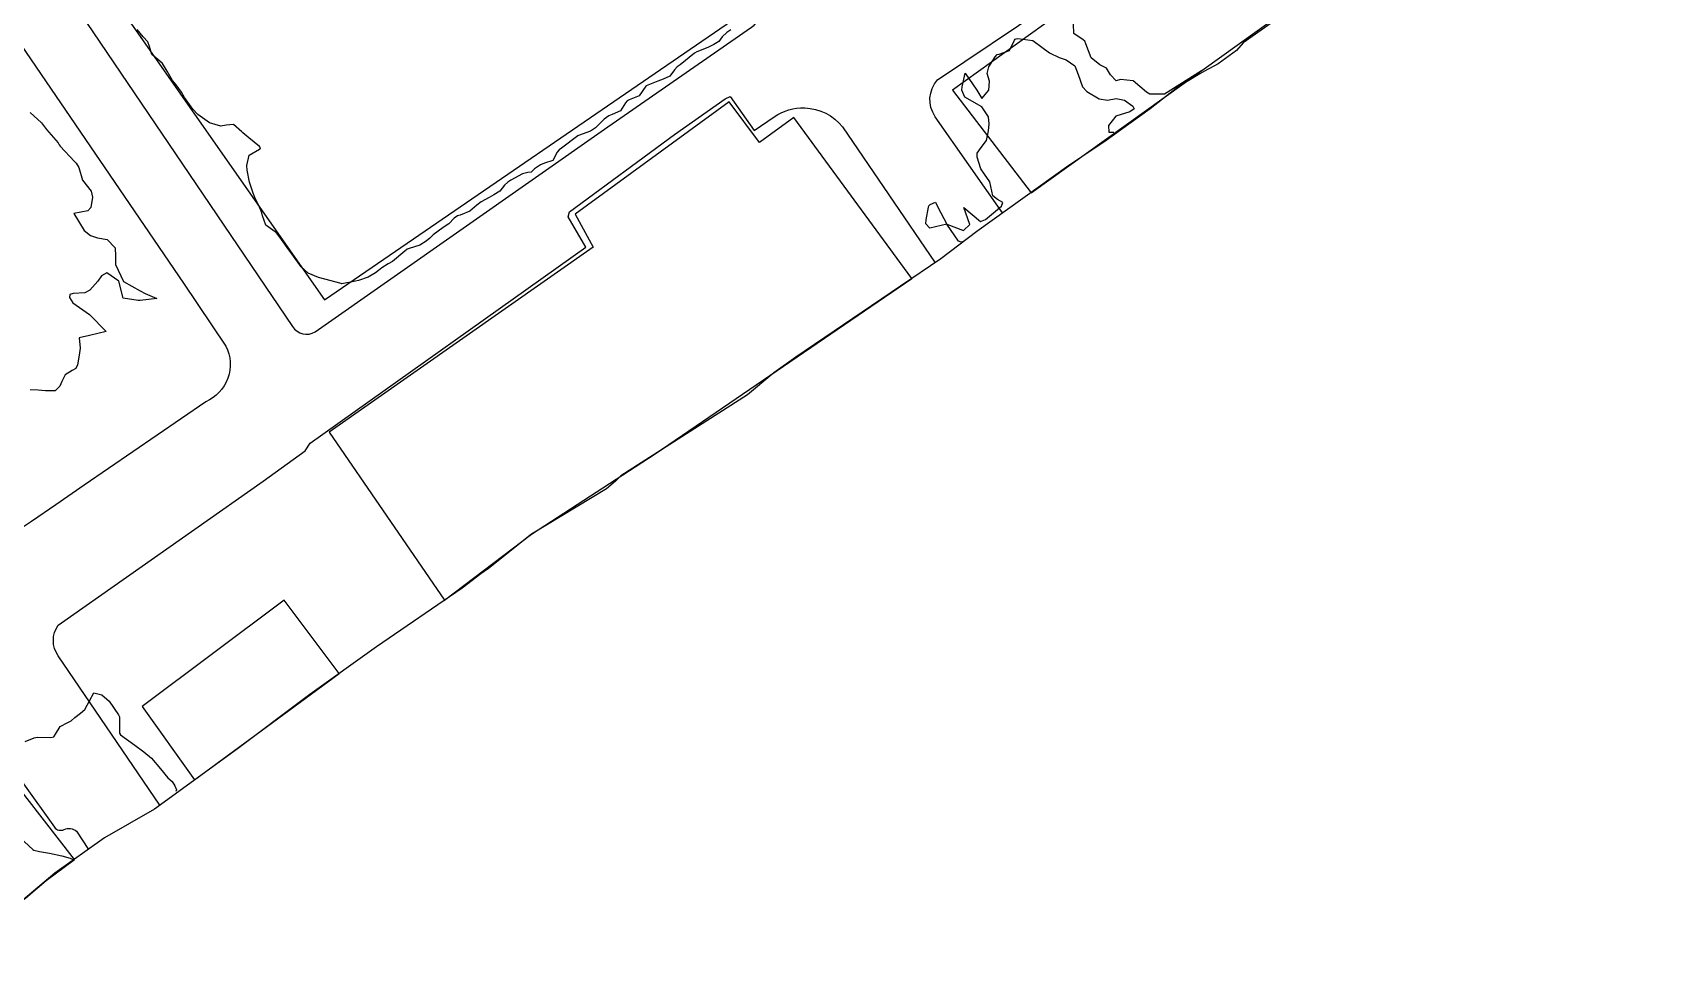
# Model space of a CAD drawing. Header units: metres. Extents: x 307586 to 320046, y 7427249 to 7434250.
# Drawn here: x 313230.5 to 313423.2, y 7432073.7 to 7432183.1 of the extents above; entities that cross this region are included whole.
import ezdxf

# ---------------------------------------------------------------- set-up
doc = ezdxf.new("R2010")
doc.units = ezdxf.units.M
doc.header["$MEASUREMENT"] = 0
for name, color, linetype in [('Area', 45, 'Continuous'), ('Curvas de Nivel 1m', 11, 'Continuous'), ('Curvas de Nivel 5m', 15, 'Continuous'), ('Edificações', 30, 'Continuous'), ('Vias Primárias', 230, 'Continuous')]:
    doc.layers.add(name, color=color, linetype=linetype)

msp = doc.modelspace()

# ---------------------------------------------------------------- linework, layer by layer
at = {"layer": 'Area'}
msp.add_polyline3d([(313383.1, 7432187.73, 724.23), (313374.79, 7432181.84, 735.59), (313373.99, 7432180.95, 735.16), (313371.82, 7432179.37, 735.75), (313370.17, 7432178.48, 735.08), (313369.62, 7432178.16, 734.91), (313367, 7432176.56, 734.5), (313363.7, 7432174, 723.28), (313358.19, 7432170.02, 727.55), (313354, 7432167.23, 727.53), (313343.05, 7432159.37, 724.01), (313338.78, 7432156.12, 724.05), (313333.95, 7432152.87, 723.5), (313321.48, 7432144.41, 723.6), (313318.86, 7432142.56, 723.57), (313315.72, 7432139.94, 723.48), (313300.63, 7432130.27, 723.57), (313300.01, 7432129.64, 724.89), (313298.92, 7432128.75, 723.94), (313290, 7432123.32, 732.37), (313284.84, 7432119.23, 723.85), (313283.94, 7432118.6, 723.73), (313281.71, 7432116.92, 723.81), (313271.52, 7432109.9, 723.9), (313263.57, 7432104.24, 730.66), (313262.94, 7432103.75, 730.92), (313254.95, 7432097.78, 731.44), (313245.05, 7432090.56, 724.45), (313239.1, 7432087.15, 724.58), (313233.19, 7432082.95, 733.42), (313228.11, 7432078.66, 733.51)], dxfattribs=at)
at = {"layer": 'Curvas de Nivel 1m', "elevation": 724, "flags": 128}
for points in [[(313313.74, 7432183.4), (313313.25, 7432183.07), (313312.72, 7432182.59), (313312.3, 7432182.02), (313311.72, 7432181.67), (313311, 7432181.32), (313309.7, 7432180.8), (313309.4, 7432180.62), (313307.69, 7432179.22), (313307.35, 7432178.99), (313307.03, 7432178.66), (313306.46, 7432177.88), (313305.67, 7432177.52), (313305.04, 7432177.3), (313303.65, 7432176.74), (313303.63, 7432176.73), (313303.61, 7432176.7), (313302.81, 7432175.54), (313301.64, 7432175.05), (313301.4, 7432174.96), (313301.2, 7432174.72), (313300.58, 7432173.77), (313299.61, 7432173.33), (313299.21, 7432173.15), (313298.66, 7432172.75), (313297.59, 7432171.74), (313297.03, 7432171.33), (313295.58, 7432170.83), (313295.5, 7432170.79), (313293.57, 7432169.33), (313293.28, 7432169.11), (313293.04, 7432168.83), (313292.52, 7432167.86), (313291.54, 7432167.51), (313291.05, 7432167.34), (313290.33, 7432166.85), (313289.94, 7432166.45), (313289.53, 7432166.41), (313288.9, 7432166.24), (313287.52, 7432165.48), (313287.16, 7432165.25), (313286.76, 7432164.9), (313286.21, 7432164.2), (313285.5, 7432163.76), (313284.95, 7432163.45), (313284, 7432162.93), (313283.48, 7432162.52), (313282.63, 7432161.79), (313281.47, 7432161.34), (313281.18, 7432161.25), (313280.77, 7432160.97), (313280.13, 7432160.3), (313279.45, 7432159.87), (313278.28, 7432159), (313277.86, 7432158.58), (313277.43, 7432158.23), (313276.69, 7432157.75), (313275.42, 7432157.37), (313275.17, 7432157.28), (313274.87, 7432157.04), (313273.4, 7432155.81), (313272.92, 7432155.54), (313272.14, 7432155.07), (313271.74, 7432154.72), (313271.38, 7432154.45), (313270.53, 7432153.93), (313269.37, 7432153.53), (313269.01, 7432153.47), (313267.36, 7432153.17), (313267.32, 7432153.18), (313265.37, 7432153.72), (313264.61, 7432153.92), (313263.38, 7432154.41), (313262.55, 7432155.19), (313261.41, 7432156.73), (313261.06, 7432157.2), (313260.19, 7432158.45), (313259.6, 7432159.22), (313259.44, 7432159.35), (313258.33, 7432160.12), (313257.94, 7432161.24), (313257.84, 7432161.62), (313257.48, 7432162.48), (313257.1, 7432163.25), (313256.81, 7432163.94), (313256.36, 7432165.26), (313256.11, 7432166.68), (313256.06, 7432167.26), (313256.32, 7432168.49), (313257.56, 7432169.18), (313257.61, 7432169.2), (313257.64, 7432169.25), (313257.67, 7432169.36), (313257.57, 7432169.51), (313256.29, 7432170.54), (313255.58, 7432171.12), (313255.51, 7432171.2), (313255.47, 7432171.27), (313254.45, 7432172.14), (313253.59, 7432172.05), (313252.95, 7432171.95), (313251.59, 7432172.32), (313250.22, 7432173.33), (313249.61, 7432173.97), (313248.62, 7432175.36), (313248.27, 7432175.99), (313247.65, 7432176.85), (313247.2, 7432177.37), (313246.55, 7432178.5), (313246.01, 7432179.39), (313245.69, 7432179.67), (313244.74, 7432180.45), (313244.45, 7432181.41), (313244.27, 7432181.97), (313243.71, 7432182.58), (313242.99, 7432183.43)], [(313341.31, 7432158.15), (313341.17, 7432158.11), (313340.86, 7432158.25), (313339.46, 7432160.26), (313337.46, 7432159.79), (313336.99, 7432160.29), (313337, 7432160.77), (313337.29, 7432162.29), (313337.35, 7432162.44), (313337.5, 7432162.62), (313338.11, 7432162.89), (313338.41, 7432162.28), (313339.46, 7432160.26), (313341.46, 7432159.49), (313342.22, 7432160.23), (313341.49, 7432162.24), (313343.47, 7432160.58), (313344.09, 7432160.83), (313345.98, 7432162.42), (313346.15, 7432162.83), (313345.5, 7432163.19), (313344.94, 7432163.63), (313344.83, 7432164.2), (313344.62, 7432165.3), (313343.95, 7432166.21), (313343.54, 7432166.84), (313343.1, 7432168.22), (313343.09, 7432168.7), (313343.57, 7432169.38), (313344.21, 7432170.21), (313344.43, 7432171.37), (313344.51, 7432172.21), (313344.46, 7432173.04), (313343.63, 7432174.22), (313341.64, 7432175.38), (313341.28, 7432176.24), (313341.31, 7432176.6), (313341.68, 7432178.24), (313343.04, 7432176.23), (313343.64, 7432175.22), (313344.49, 7432176.21), (313344.57, 7432177.31), (313344.27, 7432178.21), (313344.47, 7432178.99), (313345.22, 7432180.2), (313345.46, 7432180.45), (313345.71, 7432180.52), (313346.95, 7432180.94), (313347.56, 7432182.17), (313347.61, 7432182.3), (313347.73, 7432182.35), (313347.93, 7432182.36), (313349.73, 7432182.14), (313351.71, 7432180.65), (313352.85, 7432180.11), (313353.7, 7432179.84), (313354.72, 7432179.11), (313355.11, 7432178.08), (313355.66, 7432176.63), (313356.15, 7432176.06), (313357.64, 7432175.19), (313358.63, 7432175.02), (313359.65, 7432175.24), (313360.64, 7432175.02), (313361.64, 7432174.32), (313361.82, 7432174), (313361.27, 7432173.64), (313359.62, 7432173.11), (313358.73, 7432172.03), (313358.79, 7432171.23), (313359.37, 7432171.21)], [(313369.83, 7432178.51), (313365.43, 7432175.74), (313363.65, 7432175.73), (313363.29, 7432175.98), (313361.67, 7432177.32), (313360.18, 7432177.51), (313359.67, 7432177.33), (313358.98, 7432178.03), (313358.51, 7432178.86), (313357.69, 7432179.23), (313356.67, 7432180.06), (313356.06, 7432181.73), (313355.92, 7432182.07), (313355.73, 7432182.21), (313354.63, 7432182.97), (313354.57, 7432184.09)], [(313230.22, 7432173.57), (313231.59, 7432172.31), (313232.19, 7432171.55), (313233.57, 7432169.93), (313233.71, 7432169.69), (313233.82, 7432169.54), (313235.54, 7432167.71), (313235.71, 7432167.51), (313236.05, 7432166.99), (313236.49, 7432165.5), (313237.49, 7432164.18), (313237.66, 7432163.49), (313237.47, 7432162.26), (313237.12, 7432161.84), (313235.46, 7432161.51), (313236.69, 7432159.5), (313237.43, 7432158.91), (313238.27, 7432158.64), (313239.43, 7432158.42), (313240.37, 7432157.45), (313240.4, 7432156.45), (313240.39, 7432155.45), (313241.36, 7432153.44), (313243.35, 7432152.32), (313243.93, 7432151.99), (313245.34, 7432151.39), (313243.34, 7432151.15), (313243.09, 7432151.17), (313241.34, 7432151.44), (313240.79, 7432153.45), (313239.38, 7432154.46), (313238.74, 7432154.1), (313238.29, 7432153.48), (313237.35, 7432152.39), (313236.75, 7432152.09), (313235.35, 7432152.01), (313234.96, 7432151.9), (313234.91, 7432151.51), (313235.34, 7432150.89), (313237.32, 7432149.49), (313239.29, 7432147.46), (313237.29, 7432146.99), (313236.08, 7432146.7), (313236.19, 7432145.5), (313236.09, 7432144.67), (313235.88, 7432143.5), (313235.69, 7432143.05), (313235.24, 7432142.81), (313234.42, 7432142.33), (313234.03, 7432141.52), (313233.79, 7432140.95), (313233.21, 7432140.41), (313232.08, 7432140.41), (313231.21, 7432140.49), (313230.25, 7432140.53)], [(313229.65, 7432098.63), (313230.72, 7432099.06), (313231.11, 7432099.17), (313232.72, 7432099.12), (313233.04, 7432099.21), (313233.27, 7432099.52), (313233.82, 7432100.44), (313234.74, 7432100.89), (313235.14, 7432101.11), (313235.58, 7432101.5), (313236.23, 7432102.02), (313236.75, 7432102.44), (313237.3, 7432103.48), (313237.82, 7432104.43), (313238.77, 7432104.19), (313239.65, 7432103.45), (313240.75, 7432101.83), (313240.87, 7432101.57), (313240.89, 7432101.44), (313240.9, 7432099.61), (313241.01, 7432099.44), (313242.7, 7432098.2), (313243.79, 7432097.4), (313244.69, 7432096.65), (313245.79, 7432095.38), (313246.66, 7432094.3), (313247.17, 7432093.88), (313247.48, 7432093.36), (313247.66, 7432092.86), (313247.61, 7432092.67)]]:
    msp.add_lwpolyline(points, dxfattribs=at)
at = {"layer": 'Curvas de Nivel 5m', "elevation": 725, "flags": 128}
msp.add_lwpolyline([(313228.57, 7432087.58), (313230.56, 7432085.77), (313230.69, 7432085.7), (313231.36, 7432085.55), (313232.55, 7432085.32), (313234.03, 7432085), (313234.99, 7432084.73), (313235.25, 7432084.64), (313235.31, 7432084.58)], dxfattribs=at)
at = {"layer": 'Edificações'}
for points in [[(313233.99, 7432196.02), (313265.32, 7432151.26), (313315.96, 7432185.93), (313285.55, 7432231.12), (313233.99, 7432196.02)], [(313421.92, 7432215.89), (313411.64, 7432227.51), (313398.34, 7432216.82), (313392.73, 7432225.23), (313367.8, 7432207.69), (313372.68, 7432199.59), (313340.17, 7432176.23), (313349.52, 7432164.01)]]:
    msp.add_lwpolyline(points, close=True, dxfattribs=at)
for points, elevation in [([(313335.3, 7432153.77), (313321.24, 7432172.97), (313317.14, 7432169.97), (313313.55, 7432174.84), (313295.17, 7432161.45), (313297.35, 7432157.5), (313265.87, 7432135.47), (313279.62, 7432115.47), (313290, 7432123.32), (313304.73, 7432132.89)], 723.65), ([(313267.07, 7432106.73), (313260.51, 7432115.49), (313243.57, 7432102.8), (313249.84, 7432094.06)], 727.68), ([(313235.52, 7432084.6), (313225.99, 7432096.8), (313210.38, 7432086), (313209.19, 7432087.72), (313196.35, 7432078.17), (313200.03, 7432073.72), (313217.75, 7432085.4), (313224.05, 7432075.87), (313229.71, 7432080.01), (313232.16, 7432082.08)], 729.94)]:
    msp.add_lwpolyline(points, close=True, dxfattribs=dict(at, elevation=elevation))
at = {"layer": 'Vias Primárias'}
for points in [[(313235.28, 7432186.74), (313261.5, 7432148.06, 0.390162), (313264.22, 7432147.42), (313299.07, 7432171.87), (313316.21, 7432183.71, 0.354482), (313317.01, 7432186.44), (313300.54, 7432210.91), (313286.94, 7432230.74, 0.258666), (313284.7, 7432231.86), (313269.35, 7432221.63), (313233.68, 7432197.01, 0.524881), (313233.68, 7432194.92), (313236.08, 7432190.76, -0.370082), (313235.6, 7432188.21, 0.352575)], [(313235.28, 7432186.74), (313261.5, 7432148.06, 0.390162), (313264.22, 7432147.42), (313299.07, 7432171.87), (313316.21, 7432183.71, 0.354482), (313317.01, 7432186.44), (313300.54, 7432210.91), (313286.94, 7432230.74, 0.258666), (313284.7, 7432231.86), (313269.35, 7432221.63), (313233.68, 7432197.01, 0.524881), (313233.68, 7432194.92), (313236.08, 7432190.76, -0.370082), (313235.6, 7432188.21, 0.352575)], [(313223.85, 7432189.36), (313248.5, 7432153.24), (313253.57, 7432145.73, -0.427434), (313251.18, 7432139.11), (313236.67, 7432129.17), (313233.28, 7432126.84), (313230.38, 7432124.86), (313228.61, 7432123.64, -0.471534), (313221.66, 7432125.64), (313214.39, 7432135.65), (313206.2, 7432147.14), (313197.73, 7432159.02), (313195.93, 7432161.53), (313191.15, 7432168.24, -0.401015), (313191.95, 7432173.79), (313199.69, 7432179.41), (313211.14, 7432186.96), (313216.51, 7432190.86, -0.441022)], [(313223.85, 7432189.36), (313248.5, 7432153.24), (313253.57, 7432145.73, -0.427434), (313251.18, 7432139.11), (313236.67, 7432129.17), (313233.28, 7432126.84), (313230.38, 7432124.86), (313228.61, 7432123.64, -0.471534), (313221.66, 7432125.64), (313214.39, 7432135.65), (313206.2, 7432147.14), (313197.73, 7432159.02), (313195.93, 7432161.53), (313191.15, 7432168.24, -0.401015), (313191.95, 7432173.79), (313199.69, 7432179.41), (313211.14, 7432186.96), (313216.51, 7432190.86, -0.441022)]]:
    msp.add_lwpolyline(points, format="xyb", close=True, dxfattribs=at)
for points, elevation in [([(313346.13, 7432161.59), (313338.1, 7432173.06, -0.351589), (313338.38, 7432177.44), (313364.18, 7432194.81), (313358.91, 7432201.78), (313358.91, 7432202.16), (313359.01, 7432202.64), (313383.89, 7432219.77), (313396.82, 7432228.68, -0.431273), (313398.16, 7432228.39), (313402.2, 7432222.66), (313402.96, 7432222.47), (313411.38, 7432228.01, -0.400735), (313415.59, 7432227.25), (313423.23, 7432216.07)], 725), ([(313346.13, 7432161.59), (313338.1, 7432173.06, -0.351589), (313338.38, 7432177.44), (313364.18, 7432194.81), (313358.91, 7432201.78), (313358.91, 7432202.16), (313359.01, 7432202.64), (313383.89, 7432219.77), (313396.82, 7432228.68, -0.431273), (313398.16, 7432228.39), (313402.2, 7432222.66), (313402.96, 7432222.47), (313411.38, 7432228.01, -0.400735), (313415.59, 7432227.25), (313423.23, 7432216.07)], 725), ([(313245.71, 7432091.04), (313233.57, 7432108.83, -0.308839), (313233.57, 7432112.5), (313258.02, 7432129.63), (313263.02, 7432133.27), (313263.62, 7432134.18), (313296.46, 7432157.52), (313294.35, 7432161.13), (313294.5, 7432161.73), (313307.01, 7432170.92), (313313.05, 7432175.17), (313313.65, 7432175.47), (313316.51, 7432171.4), (313318.92, 7432173.06, -0.160556), (313322.54, 7432174.11, -0.217709), (313327.06, 7432171.86), (313338.08, 7432155.64)], 724.92), ([(313245.71, 7432091.04), (313233.57, 7432108.83, -0.308839), (313233.57, 7432112.5), (313258.02, 7432129.63), (313263.02, 7432133.27), (313263.62, 7432134.18), (313296.46, 7432157.52), (313294.35, 7432161.13), (313294.5, 7432161.73), (313307.01, 7432170.92), (313313.05, 7432175.17), (313313.65, 7432175.47), (313316.51, 7432171.4), (313318.92, 7432173.06, -0.160556), (313322.54, 7432174.11, -0.217709), (313327.06, 7432171.86), (313338.08, 7432155.64)], 724.92)]:
    msp.add_lwpolyline(points, format="xyb", dxfattribs=dict(at, elevation=elevation))
msp.add_lwpolyline([(313180.76, 7432100.3), (313181.63, 7432100.3, -0.245954), (313183.67, 7432099.24), (313195.97, 7432081.13), (313208.08, 7432089.5), (313207.68, 7432090.49, -0.284702), (313208.46, 7432094.97), (313221.81, 7432104.43, -0.28616), (313223.47, 7432104.52, -0.179552), (313226.1, 7432101.51, -0.321694), (313225.81, 7432100.43, 0.437458), (313225.71, 7432098.77), (313233.12, 7432088.44, 0.367098), (313234.29, 7432088.15, -0.304517), (313235.75, 7432087.96), (313237.19, 7432085.79)], format="xyb", dxfattribs=at)
msp.add_lwpolyline([(313180.76, 7432100.3), (313181.63, 7432100.3, -0.245954), (313183.67, 7432099.24), (313195.97, 7432081.13), (313208.08, 7432089.5), (313207.68, 7432090.49, -0.284702), (313208.46, 7432094.97), (313221.81, 7432104.43, -0.28616), (313223.47, 7432104.52, -0.179552), (313226.1, 7432101.51, -0.321694), (313225.81, 7432100.43, 0.437458), (313225.71, 7432098.77), (313233.12, 7432088.44, 0.367098), (313234.29, 7432088.15, -0.304517), (313235.75, 7432087.96), (313237.19, 7432085.79)], format="xyb", dxfattribs=at)

doc.saveas('drawing.dxf')
